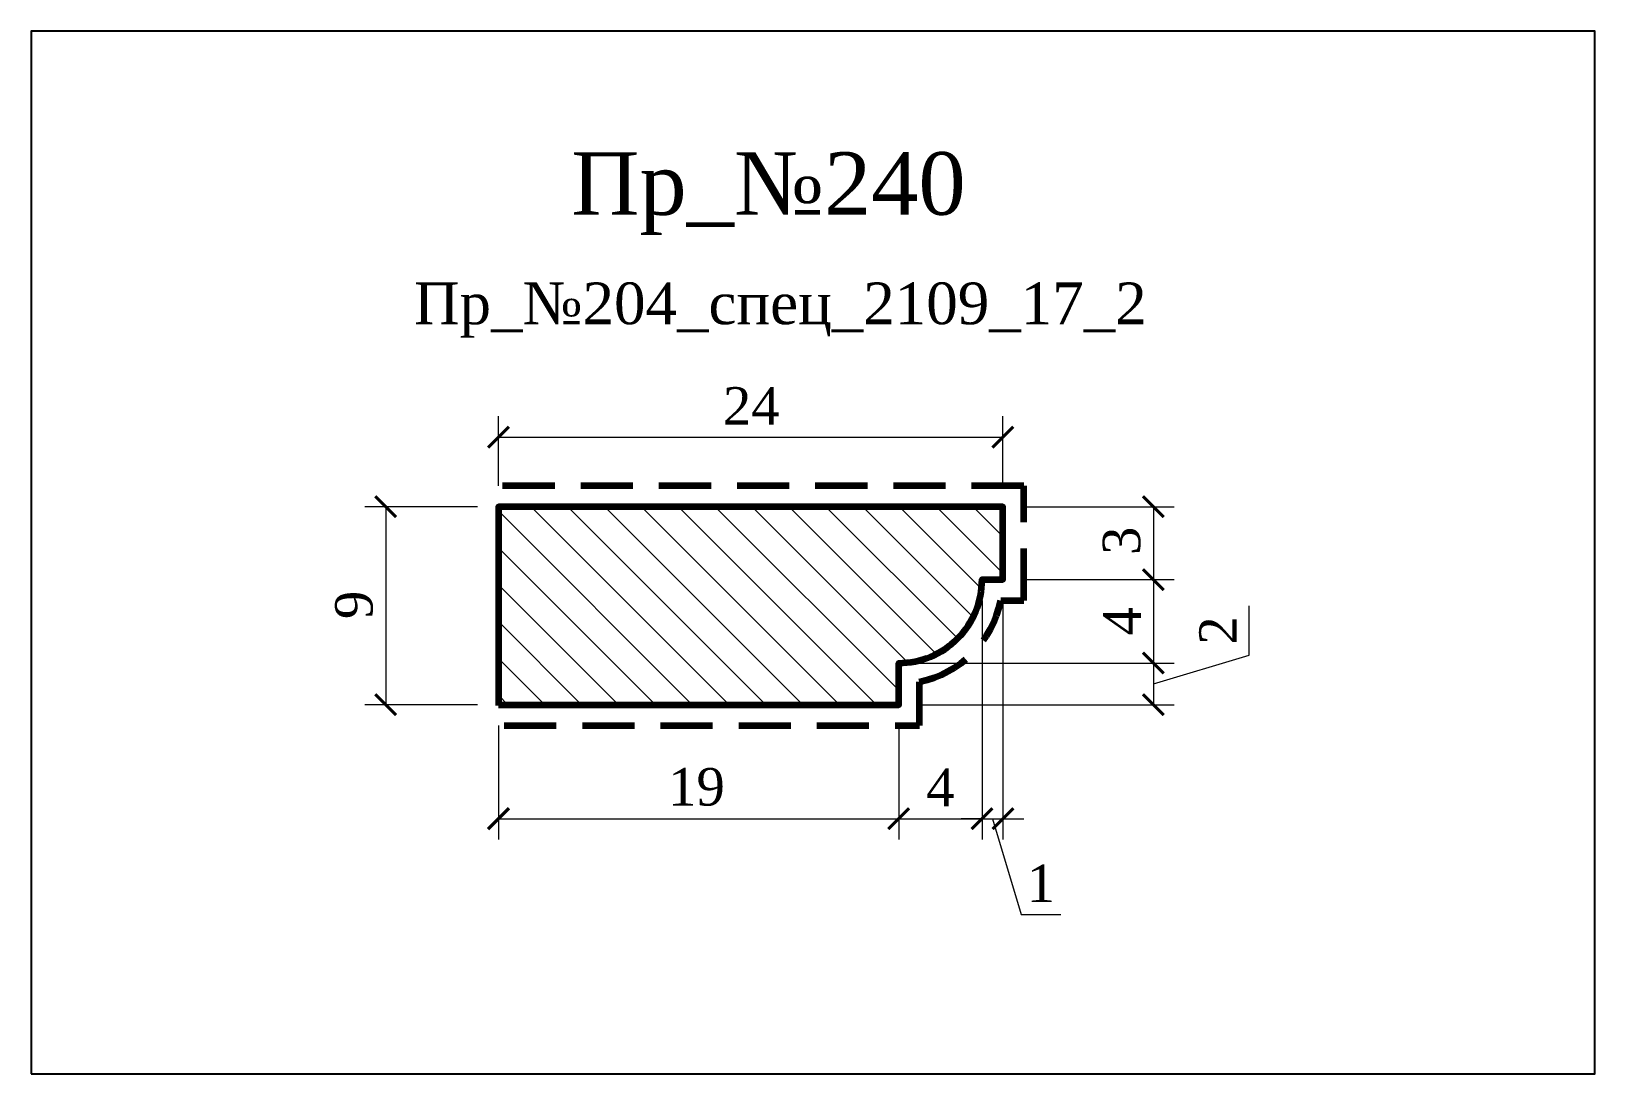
# Model space of a CAD drawing. Header units: millimetres. Extents: x 309532.8 to 309607.8, y -102412.5 to -102362.5.
import ezdxf

# ---------------------------------------------------------------- set-up
doc = ezdxf.new("R2010")
doc.units = ezdxf.units.MM
doc.header["$MEASUREMENT"] = 0
doc.linetypes.add('HIDDEN', pattern=[0.375, 0.25, -0.125])
doc.layers.add('Outside panel', color=7, linetype='Continuous', lineweight=18, true_color=0x7f5e57)
doc.layers.add('линия 15', color=7, linetype='Continuous', lineweight=15)
doc.layers.add('линия 50', color=1, linetype='Continuous', lineweight=140)
doc.styles.add('ELECT', font='times.ttf')
doc.styles.get("Standard").update_dxf_attribs({"font": 'times.ttf'})
doc.dimstyles.new('M_1', dxfattribs={"dimtxt": 1.8, "dimasz": 1, "dimexe": 1, "dimexo": 1, "dimgap": 0.6, "dimtad": 1, "dimdec": 0, "dimdsep": 46, "dimtxsty": 'Standard', "dimblk": 'ARCHTICK', "dimcen": -5, "dimclrd": 7, "dimclre": 7, "dimclrt": 7, "dimadec": 0, "dimazin": 0, "dimtfac": 1, "dimtdec": 0, "dimtmove": 0, "dimatfit": 3, "dimfxl": 1, "dimtolj": 1, "dimtzin": 0, "dimlwd": 5, "dimlwe": 5, "dimarcsym": 0})

# ---------------------------------------------------------------- blocks, each defined once
blk = doc.blocks.new('_ArchTick')
at = {"color": 0, "linetype": 'ByBlock', "const_width": 0.15}
blk.add_lwpolyline([(-0.5, -0.5), (0.5, 0.5)], dxfattribs=at)
blk = doc.blocks.new('*D8')
at = {"layer": 'Defpoints', "color": 0, "ltscale": 1000, "transparency": 16777216}
for p in [(309579.425, -102381.989), (309555.228, -102385.324), (309579.425, -102385.324)]:
    blk.add_point(p, dxfattribs=at)
at = {"layer": 'линия 15', "color": 7, "lineweight": 5, "ltscale": 1000, "transparency": 16777216}
for p, q in [((309555.228, -102384.324), (309555.228, -102380.989)), ((309579.425, -102384.324), (309579.425, -102380.989)), ((309555.228, -102381.989), (309579.425, -102381.989))]:
    blk.add_line(p, q, dxfattribs=at)
at = {"layer": 'линия 15', "color": 7, "lineweight": 5, "ltscale": 1000, "transparency": 16777216, "rotation": 180}
blk.add_blockref('_ArchTick', (309555.228, -102381.989), dxfattribs=at)
at = {"layer": 'линия 15', "color": 7, "lineweight": 5, "ltscale": 1000, "transparency": 16777216}
blk.add_blockref('_ArchTick', (309579.425, -102381.989), dxfattribs=at)
at = {"layer": 'линия 15', "color": 7, "ltscale": 1000, "transparency": 16777216, "insert": (309567.353, -102380.489), "char_height": 1.8, "attachment_point": 5}
blk.add_mtext('\\A1;24', dxfattribs=at)
blk = doc.blocks.new('*D7')
at = {"layer": 'Defpoints', "color": 0, "ltscale": 1000, "transparency": 16777216}
for p in [(309555.228, -102385.324), (309549.819, -102394.822), (309555.228, -102394.822)]:
    blk.add_point(p, dxfattribs=at)
at = {"layer": 'линия 15', "color": 7, "lineweight": 5, "ltscale": 1000, "transparency": 16777216}
for p, q in [((309554.228, -102385.324), (309548.819, -102385.324)), ((309549.819, -102385.324), (309549.819, -102394.822)), ((309554.228, -102394.822), (309548.819, -102394.822))]:
    blk.add_line(p, q, dxfattribs=at)
for p, rotation in [((309549.819, -102385.324), 90), ((309549.819, -102394.822), 270)]:
    blk.add_blockref('_ArchTick', p, dxfattribs=dict(at, rotation=rotation))
at = {"layer": 'линия 15', "color": 7, "ltscale": 1000, "transparency": 16777216, "insert": (309548.301, -102390.034), "char_height": 1.8, "attachment_point": 5, "rotation": 90}
blk.add_mtext('\\A1;9', dxfattribs=at)
blk = doc.blocks.new('*D6')
at = {"layer": 'Defpoints', "color": 0, "ltscale": 1000, "transparency": 16777216}
for p in [(309578.425, -102388.822), (309579.425, -102388.822), (309579.425, -102400.288)]:
    blk.add_point(p, dxfattribs=at)
at = {"layer": 'линия 15', "color": 7, "lineweight": 5, "ltscale": 1000, "transparency": 16777216}
for p, q in [((309578.425, -102389.822), (309578.425, -102401.288)), ((309579.425, -102389.822), (309579.425, -102401.288)), ((309578.425, -102400.288), (309577.425, -102400.288)), ((309578.425, -102400.288), (309579.425, -102400.288)), ((309578.425, -102400.288), (309579.425, -102400.288)), ((309578.925, -102400.288), (309580.305, -102404.888)), ((309579.425, -102400.288), (309580.425, -102400.288)), ((309580.305, -102404.888), (309582.198, -102404.888))]:
    blk.add_line(p, q, dxfattribs=at)
blk.add_blockref('_ArchTick', (309578.425, -102400.288), dxfattribs=at)
at = {"layer": 'линия 15', "color": 7, "lineweight": 5, "ltscale": 1000, "transparency": 16777216, "rotation": 180}
blk.add_blockref('_ArchTick', (309579.425, -102400.288), dxfattribs=at)
at = {"layer": 'линия 15', "color": 7, "ltscale": 1000, "transparency": 16777216, "insert": (309581.251, -102403.388), "char_height": 1.8, "attachment_point": 5}
blk.add_mtext('\\A1;1', dxfattribs=at)
blk = doc.blocks.new('*D4')
at = {"layer": 'Defpoints', "color": 0, "ltscale": 1000, "transparency": 16777216}
for p in [(309555.228, -102394.822), (309574.425, -102394.822), (309574.425, -102400.288)]:
    blk.add_point(p, dxfattribs=at)
at = {"layer": 'линия 15', "color": 7, "lineweight": 5, "ltscale": 1000, "transparency": 16777216}
for p, q in [((309555.228, -102395.822), (309555.228, -102401.288)), ((309574.425, -102395.822), (309574.425, -102401.288)), ((309555.228, -102400.288), (309574.425, -102400.288))]:
    blk.add_line(p, q, dxfattribs=at)
at = {"layer": 'линия 15', "color": 7, "lineweight": 5, "ltscale": 1000, "transparency": 16777216, "rotation": 180}
blk.add_blockref('_ArchTick', (309555.228, -102400.288), dxfattribs=at)
at = {"layer": 'линия 15', "color": 7, "lineweight": 5, "ltscale": 1000, "transparency": 16777216}
blk.add_blockref('_ArchTick', (309574.425, -102400.288), dxfattribs=at)
at = {"layer": 'линия 15', "color": 7, "ltscale": 1000, "transparency": 16777216, "insert": (309564.726, -102398.77), "char_height": 1.8, "attachment_point": 5}
blk.add_mtext('\\A1;19', dxfattribs=at)
blk = doc.blocks.new('*D3')
at = {"layer": 'Defpoints', "color": 0, "ltscale": 1000, "transparency": 16777216}
for p in [(309574.425, -102392.822), (309574.425, -102394.822), (309586.641, -102394.822)]:
    blk.add_point(p, dxfattribs=at)
at = {"layer": 'линия 15', "color": 7, "lineweight": 5, "ltscale": 1000, "transparency": 16777216}
for p, q in [((309591.241, -102392.442), (309591.241, -102390.08)), ((309575.425, -102392.822), (309587.641, -102392.822)), ((309586.641, -102393.822), (309591.241, -102392.442)), ((309586.641, -102392.822), (309586.641, -102394.822)), ((309575.425, -102394.822), (309587.641, -102394.822))]:
    blk.add_line(p, q, dxfattribs=at)
for p, rotation in [((309586.641, -102392.822), 90), ((309586.641, -102394.822), 270)]:
    blk.add_blockref('_ArchTick', p, dxfattribs=dict(at, rotation=rotation))
at = {"layer": 'линия 15', "color": 7, "ltscale": 1000, "transparency": 16777216, "insert": (309589.741, -102391.261), "char_height": 1.8, "attachment_point": 5, "rotation": 90}
blk.add_mtext('\\A1;2', dxfattribs=at)
blk = doc.blocks.new('*D2')
at = {"layer": 'Defpoints', "color": 0, "ltscale": 1000, "transparency": 16777216}
for p in [(309579.425, -102388.822), (309574.425, -102392.822), (309586.641, -102392.822)]:
    blk.add_point(p, dxfattribs=at)
at = {"layer": 'линия 15', "color": 7, "lineweight": 5, "ltscale": 1000, "transparency": 16777216}
for p, q in [((309580.425, -102388.822), (309587.641, -102388.822)), ((309586.641, -102388.822), (309586.641, -102392.822)), ((309575.425, -102392.822), (309587.641, -102392.822))]:
    blk.add_line(p, q, dxfattribs=at)
for p, rotation in [((309586.641, -102388.822), 90), ((309586.641, -102392.822), 270)]:
    blk.add_blockref('_ArchTick', p, dxfattribs=dict(at, rotation=rotation))
at = {"layer": 'линия 15', "color": 7, "ltscale": 1000, "transparency": 16777216, "insert": (309585.141, -102390.822), "char_height": 1.8, "attachment_point": 5, "rotation": 90}
blk.add_mtext('\\A1;4', dxfattribs=at)
blk = doc.blocks.new('*D1')
at = {"layer": 'Defpoints', "color": 0, "ltscale": 1000, "transparency": 16777216}
for p in [(309579.425, -102385.323), (309579.425, -102388.822), (309586.641, -102388.822)]:
    blk.add_point(p, dxfattribs=at)
at = {"layer": 'линия 15', "color": 7, "lineweight": 5, "ltscale": 1000, "transparency": 16777216}
for p, q in [((309580.425, -102385.323), (309587.641, -102385.323)), ((309586.641, -102385.323), (309586.641, -102388.822)), ((309580.425, -102388.822), (309587.641, -102388.822))]:
    blk.add_line(p, q, dxfattribs=at)
for p, rotation in [((309586.641, -102385.323), 90), ((309586.641, -102388.822), 270)]:
    blk.add_blockref('_ArchTick', p, dxfattribs=dict(at, rotation=rotation))
at = {"layer": 'линия 15', "color": 7, "ltscale": 1000, "transparency": 16777216, "insert": (309585.125, -102386.961), "char_height": 1.8, "attachment_point": 5, "rotation": 90}
blk.add_mtext('\\A1;3', dxfattribs=at)

msp = doc.modelspace()

# ---------------------------------------------------------------- hatches: boundary and pattern name
at = {"layer": 'Outside panel', "ltscale": 1000}
h = msp.add_hatch(dxfattribs=at)
h.set_pattern_fill('ANSI31', color=256, scale=10, angle=90)
h.set_pattern_definition([(135, (471.8749, -4613.9688), (-0.8838834765, -0.8838834765), [])])
h.paths.add_polyline_path([(309578.428, -102387.803, -1), (309578.125, -102387.725, -1), (309578.428, -102387.803), (309579.425, -102388.062), (309579.425, -102385.323), (309569.425, -102385.324), (309569.425, -102385.324), (309555.228, -102385.324), (309555.228, -102394.822), (309574.425, -102394.822), (309574.425, -102392.822, 0.414214), (309578.425, -102388.822), (309579.425, -102388.822), (309579.425, -102388.062)])

# ---------------------------------------------------------------- linework, layer by layer
at = {"color": 6, "ltscale": 1000}
msp.add_lwpolyline([(309532.814, -102412.521), (309607.814, -102412.521), (309607.814, -102362.521), (309532.814, -102362.521)], close=True, dxfattribs=at)
at = {"layer": 'линия 50', "color": 1, "linetype": 'HIDDEN', "ltscale": 10, "true_color": 0xff0909}
msp.add_lwpolyline([(309555.5, -102395.822), (309575.425, -102395.822), (309575.425, -102393.721, 0.300614), (309579.324, -102389.822), (309580.425, -102389.822), (309580.425, -102384.323), (309555.228, -102384.324), (309555.228, -102384.324)], format="xyb", dxfattribs=at)
at = {"layer": 'линия 50', "color": 7}
msp.add_lwpolyline([(309555.228, -102394.822), (309574.425, -102394.822), (309574.425, -102392.822, 0.414214), (309578.425, -102388.822), (309579.425, -102388.822), (309579.425, -102385.323), (309555.228, -102385.324), (309555.228, -102394.86)], format="xyb", dxfattribs=at)

# ---------------------------------------------------------------- texts
at = {"color": 5, "ltscale": 1000, "style": 'ELECT'}
msp.add_text('Пр_№240', height=3, dxfattribs=at).set_placement((309558.716, -102371.322))
at = {"color": 7, "ltscale": 1000, "style": 'ELECT'}
msp.add_text('Пр_№204_спец_2109_17_2 ', height=2, dxfattribs=at).set_placement((309551.176, -102376.57))

# ---------------------------------------------------------------- dimensions: what is measured, and where the dimension line sits
at = {"layer": 'линия 15', "color": 7, "ltscale": 1000}
for base, p1, p2, picture, middle in [((309579.425, -102381.989), (309555.228, -102385.324), (309579.425, -102385.324), '*D8', (309567.353, -102381.989)), ((309574.425, -102400.288), (309555.228, -102394.822), (309574.425, -102394.822), '*D4', (309564.726, -102400.288))]:
    dim = msp.add_linear_dim(base=base, p1=p1, p2=p2, dimstyle='M_1', dxfattribs=at)
    dim.commit()
    dim.dimension.update_dxf_attribs({"geometry": picture, "text_midpoint": middle, "dimtype": 128})
for base, p1, p2, picture, middle in [((309549.819, -102394.822), (309555.228, -102385.324), (309555.228, -102394.822), '*D7', (309549.819, -102390.034)), ((309586.641, -102388.822), (309579.425, -102385.323), (309579.425, -102388.822), '*D1', (309586.641, -102386.961))]:
    dim = msp.add_linear_dim(base=base, p1=p1, p2=p2, angle=90, dimstyle='M_1', dxfattribs=at)
    dim.commit()
    dim.dimension.update_dxf_attribs({"geometry": picture, "text_midpoint": middle, "dimtype": 128})
for base, p1, p2, picture, middle in [((309586.641, -102392.822), (309579.425, -102388.822), (309574.425, -102392.822), '*D2', (309585.141, -102390.822)), ((309586.641, -102394.822), (309574.425, -102392.822), (309574.425, -102394.822), '*D3', (309589.741, -102391.842))]:
    dim = msp.add_linear_dim(base=base, p1=p1, p2=p2, angle=90, dimstyle='M_1', dxfattribs=at)
    dim.commit()
    dim.dimension.update_dxf_attribs({"geometry": picture, "text_midpoint": middle})
msp.add_linear_dim(base=(309578.425, -102400.288), p1=(309574.425, -102394.822), p2=(309578.425, -102388.822), dimstyle='M_1', dxfattribs=at).render()
dim = msp.add_linear_dim(base=(309579.425, -102400.288), p1=(309578.425, -102388.822), p2=(309579.425, -102388.822), dimstyle='M_1', dxfattribs=at)
dim.commit()
dim.dimension.update_dxf_attribs({"geometry": '*D6', "text_midpoint": (309580.905, -102403.388)})

doc.saveas('drawing.dxf')
